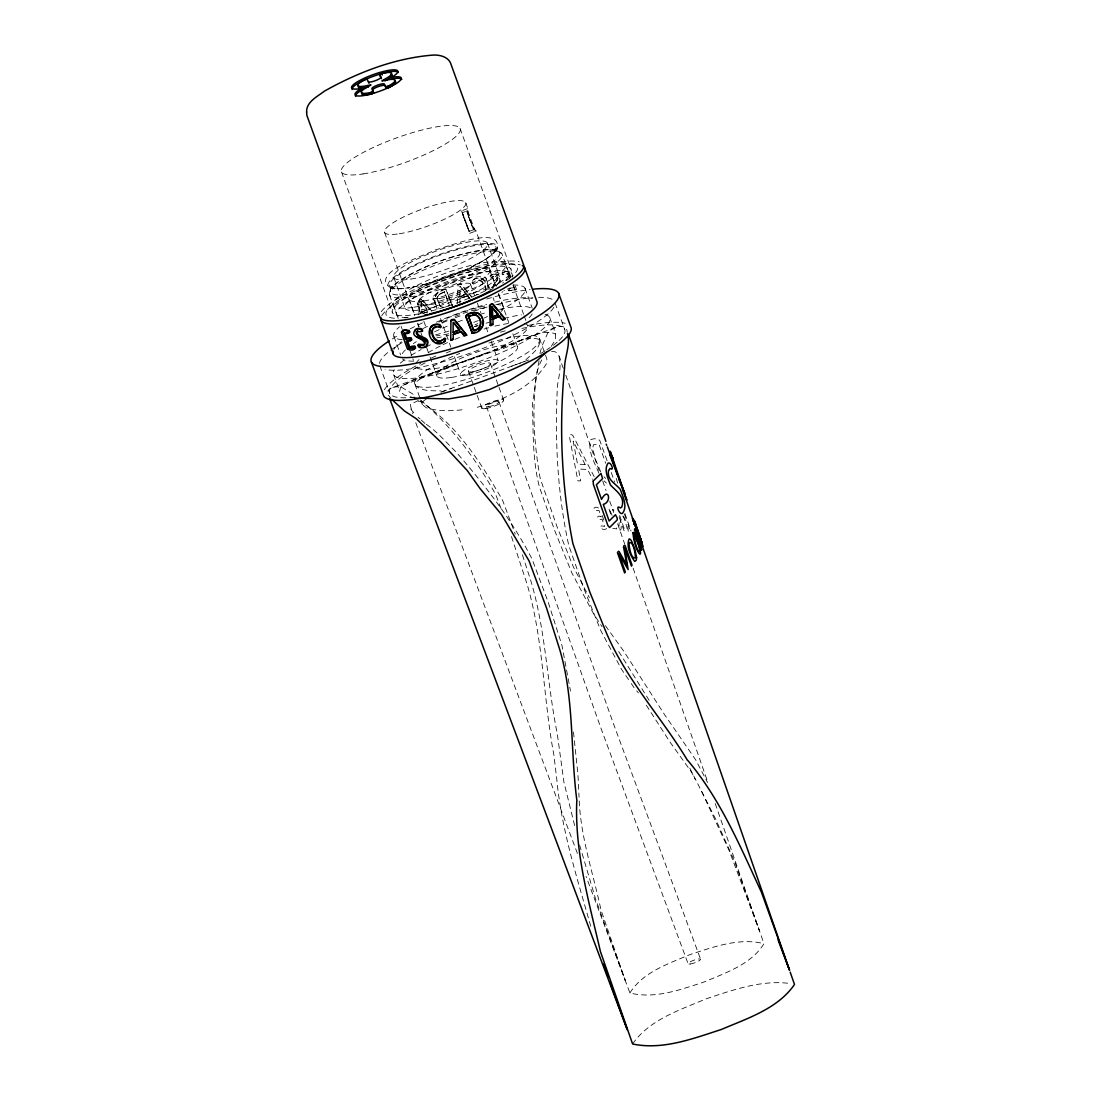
<?xml version="1.0" encoding="UTF-8"?>
<svg xmlns="http://www.w3.org/2000/svg" width="1101" height="1101" viewBox="0 0 1101 1101"><rect width="100%" height="100%" fill="white"/><g stroke="black" fill="none" stroke-linecap="round" stroke-linejoin="round"><path stroke-width="0.75" stroke-dasharray="5 3.75" d="M485.486 290.857C485.995 285.599 481.041 277.7 475.15 281.361M485.94 290.347C486.931 284.182 479.375 275.732 474.063 282.31L473.843 282.654C472.315 285.324 471.035 280.631 473.045 280.094L472.756 283.563M457.314 303.546L458.14 284.264L460.658 283.948L471.902 297.394M549.674 317.349L555.661 333.892L555.317 339.727L550.94 346.939M457.452 284.691L460.713 283.576L471.957 297.022M459.888 296.527L466.37 293.981L459.929 286.054L466.315 294.352L459.888 296.527L459.915 286.067M459.998 298.275L467.677 295.674L459.998 298.275L459.943 303.573M507.822 289.068L508.717 290.802L515.13 289.948L513.314 284.347M514.786 290.21L516.314 288.999L515.034 285.31M510.396 276.296C509.791 265.382 492.725 278.016 509.061 273.626L510.603 277.865M415.049 398.08L404.631 395.135L399.663 391.254L400.626 387.153L411.815 380.519L494.5 350.806C512.873 348.246 536.215 326.791 555.661 333.892M462.062 409.82C450.158 411.086 437.854 411.389 426.307 407.755L422.371 404.741L423.114 401.383L426.885 398.479M539.105 360.77C531.012 399.443 533.256 439.767 540.233 478.55L557.134 526.966L573.387 566.932L589.352 597.623M390.084 291.545L390.8 288.792M539.903 353.366L542.132 345.673L548.229 331.896C553.101 328.236 562.253 322.552 566.85 329.777L567.29 332.227M496.124 286.37L497.446 284.264M541.857 359.848C534.37 372.537 536.049 387.731 532.512 401.59C533.269 430.216 532.223 458.704 539.352 486.807L554.601 530.365L571.832 572.878L594.045 614.633L602.096 626.772M629.923 992.978C642.805 972.073 668.5 963.774 690.024 954.567C713.517 946.998 739.17 937.391 763.956 943.681C751.075 964.586 725.38 972.885 703.856 982.092C680.363 989.661 654.71 999.268 629.923 992.978L586.09 876.492M498.684 282.861C502.07 278.704 496.592 272.305 491.886 274.672M632.607 1043.982C649.26 1019.677 679.867 1010.03 705.865 998.924C733.142 989.923 762.181 979.326 791.22 983.675M391.392 288.269C366.592 273.227 429.335 253.904 435.349 249.831C442.203 249.087 504.217 222.856 496.868 249.487A58.188 12.001 -19.9 0 0 423.362 260.854A58.188 12.001 -19.9 0 0 407.948 287.911L409.09 287.691A56.523 11.657 -19.9 0 1 424.064 261.405A56.523 11.657 -19.9 0 1 495.478 250.367L494.748 251.826L495.175 248.523L496.29 251.592L493.179 249.583L494.666 250.23L488.101 249.652L488.816 249.652C455.8 253.354 423.004 264.956 395.644 283.907L396.222 283.439L392.204 287.911L392.919 286.453L392.493 289.756L391.378 286.687L394.488 288.696L393.002 288.049M503.997 290.554L504.478 290.458M491.129 275.112C489.739 278.195 492.987 277.658 494.514 275.745C503.363 277.287 492.395 283.218 492.904 287.485M496.014 281.801C499.359 279.599 495.698 274.493 492.505 276.791M495.753 285.847L498.492 283.315M478.976 294.38L476.595 294.517L477.394 294.545M497.666 283.907C505.07 280.081 496.551 269.497 490.991 275.154L491.817 274.562C487.798 275.773 491.252 280.838 493.331 276.2M495.78 282.186L493.977 284.457L494.019 287.911M472.59 280.59C478.784 273.268 489.147 281.292 488.679 289.343M606.637 528.576C602.192 532.044 595.861 523.856 604.655 526.484L602.027 519.08C597.898 521.736 595.035 513.85 601.242 516.864L598.944 510.382C590.205 512.144 594.375 503.377 599.962 509.268M420.912 378.317L416.109 382.033L415.394 385.474C422.192 391.763 432.679 390.511 441.143 390.951M439.285 294.517L444.57 291.806L449.662 305.844M490.619 278.264L491.624 277.7M525.934 359.766C531.37 354.274 540.343 348.508 539.93 339.672C523.539 333.699 506.143 348.838 490.262 351.536M473.499 279.778C479.596 275.167 487.234 281.347 487.963 287.925M501.863 292.315L502.937 291.696M512.116 277.273C514.511 265.685 492.904 275.333 509.061 273.626M473.953 265.823L474.724 265.396M484.11 260.111L485.169 259.519M502.125 272.828L503.391 272.112M502.813 274.7L503.955 274.066M508.758 272.346L509.901 271.699M505.607 280.411L506.873 279.695M508.552 290.76L515.929 289.563M515.13 289.948L516.273 289.315M421.27 312.244L427.683 309.642L420.857 301.908L421.27 312.244L427.683 309.642M422.743 313.785L428.908 311.308L426.197 312.574M444.57 291.806L438.927 294.284A5.698 5.505 -57.1 0 0 437.18 297.765L437.771 302.004L440.62 306.298M555.386 327.589L390.277 388.447L388.02 390.456L388.103 392.52L388.46 395.369L391.02 398.342M528.645 359.972L440.359 392.383M402.856 385.35L453.571 365.862M432.156 373.046L488.651 352.114M440.882 392.245L451.286 388.336M463.92 217.888L461.539 210.841L467.402 208.681M462.668 214.255L462.227 212.713L466.59 211.103L473.499 229.792L469.122 231.403L465.64 222.636M466.535 225.044L469.824 233.261L475.673 231.114M418.311 400.461L410.274 404.59L412.448 413.591M511.648 366.151L524.31 361.582M445.217 307.124L449.304 305.624L444.226 291.572M477.256 407.301C503.515 400.021 531.687 387.524 546.605 363.523L546.894 358.954L544.568 352.526M431.661 310.991L422.22 299.376L420.527 299.183L418.6 300.669L419.054 315.161M421.697 299.142L419.343 300.738L419.784 315.23M392.878 387.332L400.062 386.382L416.219 396.099M509.13 288.173L514.153 287.678L507.988 288.806M452.071 305.693L446.249 289.604C435.624 286.962 430.656 303.504 438.611 308.074M446.043 289.191C436.987 289.48 431.069 299.926 437.647 306.986M551.615 351.591C560.478 349.953 560.437 363.358 563.464 368.45M418.187 401.273L420.128 401.315C456.956 424.435 481.275 463.37 502.593 500.322L515.254 534.109M442.492 307.22L443.772 307.33M420.967 299.073L430.918 310.922M612.83 528.397L616.753 528.907L615.459 524.86M442.85 307.44L440.262 306.064M424.972 423.458L421.298 420.087M445.685 288.957L452.428 305.927M426.307 424.38C437.51 431.895 446.235 442.451 455.897 451.823C484.757 484.812 511.772 519.741 531.989 558.881L548.229 602.261L561.868 645.048L570.538 691.125M499.537 252.115L501.932 253.822L509.006 273.378M418.091 417.307L420.155 419.013M649.136 700.319L617.909 650.196M604.119 480.931L606.39 483.091M509.694 290.113L509.157 289.205M604.036 476.816L605.674 478.44M420.623 400.048C451.451 426.417 476.375 459.255 495.835 494.872L501.561 509.818M636.653 690.877L638.442 692.914M410.783 409.008L414.719 414.059M467.677 295.674L469.728 298.233M467.622 296.059L470.705 299.885M420.871 301.908L426.94 309.574M461.539 210.841L463.989 216.869M462.227 212.713L464.815 219.071M473.499 229.792L466.59 211.103M605.399 625.671L623.716 651.131L664.44 714.453L695.529 759.594L707.558 782.467M628.616 679.592L621.404 669.147L600.857 630.708L584.08 589.076L568.749 545.367C557.216 492.89 554.766 438.831 557.464 385.364C559.239 375.317 561.703 364.72 558.482 354.687M613.973 510.052L612.734 509.474L613.298 510.85M631.286 683.556L634.85 688.841M646.342 705.246L669.477 741.276L691.566 772.255L695.35 779.549M439.671 305.266L437.537 297.999A5.698 5.505 -57.1 0 1 439.285 294.517M598.875 473.1C594.691 462.792 587.108 450.749 590.92 439.464L594.54 438.68L599.673 440.166L607.367 461.374M594.168 476.664L573.181 436.065C572.795 434.496 568.956 433.808 569.313 435.927L577.901 480.889L580.667 480.834L578.507 469.04L587.59 469.453L592.599 479.334M689.79 768.14L715.292 818.346L734.257 860.721L759.525 931.019L729.013 850.261L700.91 789.775M600.747 471.889L595.82 460.301L593.164 450.378A14.643 4.776 66.7 0 1 593.728 444.598L599.054 444.336L605.674 463.273M469.728 219.581L470.361 221.301L470.044 220.393M622.794 516.163C626.937 521.516 629.277 544.142 627.721 523.443L630.281 530.792M415.765 422.756L578.273 855.711M464.65 218.466L466.796 224.274M511.497 536.586L527.021 583.984C543.591 639.736 543.137 698.227 553.913 755.093L556.803 779.522C561.551 830.003 577.323 878.639 591.017 927.235M464.567 219.828L465.627 222.76M555.152 303.202L564.565 329.213M525.012 288.283L532.21 308.17M539.476 338.434L543.99 350.916M460.067 128.432L511.015 269.167M505.497 264.268L510.74 278.759M513.066 285.2L523.567 314.184M524.145 315.794L525.893 320.625M507.919 274.273L509.969 279.929M487.468 243.156L498.533 273.764M465.709 202.625L467.925 208.75A12.125 1.266 71.4 0 0 468.847 213.924L474.476 229.503A12.125 1.266 71.4 0 0 475.907 230.77L495.78 285.654M498.698 293.733L503.377 306.642M489.752 270.048L495.533 285.985M498.409 293.953L508.8 322.634M512.832 333.796L517.442 346.54M486.05 278.347L490.138 289.618M493.055 297.669L494.211 300.89M470.457 284.086L474.49 295.233M477.38 303.202L480.834 312.767M486.036 327.107L488.335 333.479M491.225 341.448L498.147 360.564M490.344 363.44L498.436 385.79M499.014 387.387L503.639 400.145M498.959 401.865L613.491 723.797L700.594 959.191M486.477 406.462L601.008 728.38L688.111 963.788M468.503 371.464L473.705 385.832M474.283 387.428L476.595 393.814M477.173 395.41L481.798 408.182M433.01 297.848L437.056 309.009M440.51 318.561L450.901 347.242M454.355 356.807L460.7 374.34M417.417 303.587L420.912 313.248M423.83 321.299L426.748 329.35M409.283 299.637L415.049 315.574M417.94 323.543L419.096 326.736M426.582 347.448L429.473 355.417M430.051 357.013L436.973 376.129M384.593 232.449L414.719 315.67M417.609 323.666L418.779 326.873M421.091 333.273L422.247 336.479M393.855 277.576L404.934 308.17M393.552 305.431L398.218 318.313A69.831 14.396 -19.9 0 1 445.231 278.016A69.831 14.396 -19.9 0 1 511.731 276.585M401.122 326.364L402.292 329.584M409.875 350.517L413.37 360.178M389.603 295.123L396.677 314.68M341.516 172.031L392.451 312.767M414.939 384.235L422.371 404.741M393.965 336.479L400.613 354.825M393.676 374.712L399.663 391.254M379.886 365.917L389.85 393.456M466.604 223.902L467.787 227.054M464.746 220.2L462.723 214.626M602.151 515.419L604.325 521.571M619.67 515.419L625.051 531.067L623.923 530.489L620.29 520.14C623.194 531.37 618.335 534.604 619.12 522.672M619.106 516.754L620.18 519.823M612.087 515.282L608.839 508.277L610.821 514.649M611.275 472.563L614.633 482.155M624.886 513.438L631.038 531.012M624.501 514.236L626.937 521.213L624.9 519.466L623.386 515.722M565.831 375.221L599.88 472.824M602.687 480.889L606.059 490.578M609.761 501.175L613.697 512.474M617.62 523.759L624.694 544.018M633.144 568.212L707.915 782.55M467.43 226.214L469.824 233.261M715.21 803.537L763.956 943.681M468.145 228.237L469.122 231.403M522.397 554.794L530.737 580.502C545.848 630.405 546.908 682.771 557.244 733.651L563.918 782.109L575.107 827.457M579.608 845.059L595.669 899.297L625.217 980.399L600.926 909.756C593.15 872.997 580.365 836.622 579.154 798.858M616.202 478.343L617.73 483.243M573.497 732.027L577.97 774.925L579.057 797.234M421.6 301.977L422.013 312.299M392.273 338.929A99.751 20.575 -19.9 0 1 399.181 334.787M410.178 328.855A99.751 20.575 -19.9 0 1 423.775 322.29M486.683 298.977A99.751 20.575 -19.9 0 1 530.145 289.494M406.998 317.46A59.853 12.345 -19.9 0 1 447.267 282.916A59.853 12.345 -19.9 0 1 504.272 281.691M495.478 250.367A56.523 11.657 -19.9 0 1 409.09 287.691M496.868 249.487A58.188 12.001 -19.9 0 1 407.948 287.911M521.86 328.415A93.103 19.199 -19.9 0 1 558.689 340.828M557.202 342.15A93.103 19.199 -19.9 0 1 546.688 349.829M545.119 350.834A93.103 19.199 -19.9 0 1 540.013 353.903M414.788 397.172A93.103 19.199 -19.9 0 1 407.246 397.75M405.884 397.791A93.103 19.199 -19.9 0 1 426.018 362.435M446.222 352.967A93.103 19.199 -19.9 0 1 450.846 350.999M553.872 307.234A93.103 19.199 -19.9 0 1 475.907 351.068A93.103 19.199 -19.9 0 1 385.102 369.303M379.501 363.385A93.103 19.199 -19.9 0 1 389.479 351.15M390.69 350.214A93.103 19.199 -19.9 0 1 403.104 341.998M442.451 322.813A93.103 19.199 -19.9 0 1 448.85 320.226M455.332 317.735A93.103 19.199 -19.9 0 1 463.122 314.872M473.884 311.198A93.103 19.199 -19.9 0 1 487.881 306.89M497.349 304.289A93.103 19.199 -19.9 0 1 532.829 297.655M538.568 297.339A93.103 19.199 -19.9 0 1 554.601 301.674M393.869 349.499A76.478 15.772 -19.9 0 1 401.397 341.75M422.977 328.58A76.478 15.772 -19.9 0 1 428.729 325.745M436.409 322.194A76.478 15.772 -19.9 0 1 486.725 304.248M494.734 302.197A76.478 15.772 -19.9 0 1 532.499 298.522M532.21 313.881A69.831 14.396 -19.9 0 1 527.241 319.414M413.756 361.142A69.831 14.396 -19.9 0 1 402.539 358.926M402.264 353.71A69.831 14.396 -19.9 0 1 405.911 349.375M413.343 343.608A69.831 14.396 -19.9 0 1 416.316 341.668M434.647 331.773A69.831 14.396 -19.9 0 1 448.437 325.648M457.644 322.001A69.831 14.396 -19.9 0 1 463.838 319.717M479.596 314.542A69.831 14.396 -19.9 0 1 487.963 312.161M499.482 309.367A69.831 14.396 -19.9 0 1 532.76 309.711M381.689 315.836A76.478 15.772 -19.9 0 1 445.726 279.833A76.478 15.772 -19.9 0 1 520.319 264.859M384.387 389.782A99.751 20.575 -19.9 0 1 420.72 363.358M431.248 358.142A99.751 20.575 -19.9 0 1 437.551 355.224M500.473 332.172A99.751 20.575 -19.9 0 1 508.359 330.011M527.627 325.538A99.751 20.575 -19.9 0 1 565.212 323.295M512.983 285.035A69.831 14.396 -19.9 0 1 500.914 309.973M487.482 316.551A69.831 14.396 -19.9 0 1 484.316 317.969M478.288 320.542A69.831 14.396 -19.9 0 1 473.719 322.387M448.809 331.126A69.831 14.396 -19.9 0 1 432.363 335.654M402.278 339.659A69.831 14.396 -19.9 0 1 399.498 326.763M418.063 314.79A69.831 14.396 -19.9 0 1 493.399 287.609M545.009 314.336A83.126 17.148 -19.9 0 1 479.417 361.458A83.126 17.148 -19.9 0 1 394.323 369.743M400.255 363.165A83.126 17.148 -19.9 0 1 405.072 359.408M411.045 355.417A83.126 17.148 -19.9 0 1 421.119 349.567M425.963 347.021A83.126 17.148 -19.9 0 1 431.675 344.186M474.971 326.736A83.126 17.148 -19.9 0 1 478.137 325.69M486.05 323.212A83.126 17.148 -19.9 0 1 489.394 322.221M503.969 318.34A83.126 17.148 -19.9 0 1 521.351 314.845M524.296 323.295A59.647 12.304 -19.9 0 1 484.481 354.316A59.647 12.304 -19.9 0 1 415.696 366.619M416.164 363.055A59.647 12.304 -19.9 0 1 419.013 359.6M428.165 352.76A59.647 12.304 -19.9 0 1 441.57 345.384M442.974 344.709A59.647 12.304 -19.9 0 1 448.809 341.998M454.892 339.369A59.647 12.304 -19.9 0 1 464.498 335.571M483.986 329.061A59.647 12.304 -19.9 0 1 488.748 327.726M494.844 326.157A59.647 12.304 -19.9 0 1 510.974 323.157M488.954 343.03A66.363 13.68 -19.9 0 1 530.379 350.655A66.363 13.68 -19.9 0 1 427.353 387.291A66.363 13.68 -19.9 0 1 459.764 353.407M495.918 304.633A43.228 8.918 -19.9 0 1 501.272 311.432M477.201 325.442A43.228 8.918 -19.9 0 1 474.325 326.667M448.836 335.255A43.228 8.918 -19.9 0 1 446.015 335.956M441.308 337.002A43.228 8.918 -19.9 0 1 436.973 337.773M439.038 322.07A43.228 8.918 -19.9 0 1 458.787 313.537L469.425 309.959A43.228 8.918 -19.9 0 1 487.248 305.569M475.907 230.77A12.125 1.83 68.3 0 1 472.907 226.366L469.122 218.163L467.264 210.786A12.125 1.83 68.3 0 1 467.925 208.75M477.738 323.625A36.581 7.542 -19.9 0 1 474.985 324.85M448.602 333.741A36.581 7.542 -19.9 0 1 436.161 335.819M442.698 321.987A36.581 7.542 -19.9 0 1 449.249 318.877M454.947 316.482A36.581 7.542 -19.9 0 1 468.407 311.734M471.338 310.867A36.581 7.542 -19.9 0 1 487.963 307.413M510.685 277.452A69.831 14.396 -19.9 0 1 502.662 283.095M493.165 288.558A69.831 14.396 -19.9 0 1 490.124 290.141M408.141 317.432A69.831 14.396 -19.9 0 1 404.576 317.872M485.059 290.925A63.184 13.033 -19.9 0 1 392.41 312.67A63.184 13.033 -19.9 0 1 475.618 270.075A63.184 13.033 -19.9 0 1 488.032 289.412M381.276 311.679A76.478 15.772 -19.9 0 1 446.483 276.09A76.478 15.772 -19.9 0 1 519.204 261.804M585.126 464.498L577.53 464.14L573.181 441.102L585.126 464.498M409.999 296.926A59.853 12.345 -19.9 0 0 501.45 257.4A59.853 12.345 -19.9 0 0 425.853 269.098A59.853 12.345 -19.9 0 0 409.999 296.926M421.931 309.684A49.875 10.281 -19.9 0 0 498.147 276.736A49.875 10.281 -19.9 0 0 435.129 286.48A49.875 10.281 -19.9 0 0 421.931 309.684M410.164 294.022A58.188 12.001 -19.9 0 0 499.083 255.597A58.188 12.001 -19.9 0 0 425.578 266.965A58.188 12.001 -19.9 0 0 410.164 294.022M410.852 279.076A49.875 10.281 -19.9 0 0 487.069 246.142A49.875 10.281 -19.9 0 0 424.064 255.886A49.875 10.281 -19.9 0 0 410.852 279.076M413.866 307.22A59.647 12.304 -19.9 0 0 505.029 267.832A59.647 12.304 -19.9 0 0 429.665 279.489A59.647 12.304 -19.9 0 0 413.866 307.22M423.899 300.931A42.884 8.849 -19.9 0 0 489.422 272.608A42.884 8.849 -19.9 0 0 435.253 280.989A42.884 8.849 -19.9 0 0 423.899 300.931M451.575 377.423A42.884 8.849 -19.9 0 0 517.112 349.1A42.884 8.849 -19.9 0 0 462.943 357.481A42.884 8.849 -19.9 0 0 451.575 377.423M399.319 233.756A43.228 8.918 -19.9 0 0 465.379 205.213A43.228 8.918 -19.9 0 0 410.769 213.649A43.228 8.918 -19.9 0 0 399.319 233.756M467.498 374.932A19.956 4.115 -19.9 0 0 497.982 361.761A19.956 4.115 -19.9 0 0 472.783 365.656A19.956 4.115 -19.9 0 0 467.498 374.932M472.467 371.821A11.643 2.395 -19.9 0 0 490.248 364.128A11.643 2.395 -19.9 0 0 475.549 366.399A11.643 2.395 -19.9 0 0 472.467 371.821M429.872 304.688A36.581 7.542 -19.9 0 0 485.775 280.535A36.581 7.542 -19.9 0 0 439.56 287.678A36.581 7.542 -19.9 0 0 429.872 304.688M439.808 298.454A19.956 4.115 -19.9 0 0 470.292 285.269A19.956 4.115 -19.9 0 0 445.093 289.178A19.956 4.115 -19.9 0 0 439.808 298.454M485.761 408.526A11.643 2.395 -19.9 0 0 503.542 400.847A11.643 2.395 -19.9 0 0 488.844 403.117A11.643 2.395 -19.9 0 0 485.761 408.526M488.734 406.654A6.647 1.376 -19.9 0 0 498.904 402.264A6.647 1.376 -19.9 0 0 490.495 403.572A6.647 1.376 -19.9 0 0 488.734 406.654M690.382 963.981A6.647 1.376 -19.9 0 0 700.539 959.59A6.647 1.376 -19.9 0 0 692.144 960.898A6.647 1.376 -19.9 0 0 690.382 963.981M363.027 173.93A63.184 13.033 -19.9 0 0 459.571 132.203A63.184 13.033 -19.9 0 0 379.762 144.548A63.184 13.033 -19.9 0 0 363.027 173.93"/><path stroke-width="1.5" d="M450.749 339.645L450.928 320.419L454.162 319.703L466.714 335.158L464.305 335.888L460.975 331.484L453.24 334.456L460.934 331.869M466.714 335.158L454.204 319.331L451.63 319.634L450.887 320.804M483.022 324.781L482.94 320.818M492.395 324.231L490.206 325.29L489.532 305.431L490.743 304.275L493.165 304.151L504.698 318.354C505.056 321.877 499.345 318.822 499.689 316.152L492.161 319.262M451.011 340.429L453.351 338.929M459.64 329.791L453.172 332.337L459.64 329.791L454.245 323.199M403.516 333.452C415.338 334.855 403.627 326.529 401.466 332.598L407.287 348.687C414.76 354.082 420.486 342.108 408.595 347.503L406.255 341.049C414.32 342.59 412.641 334.608 405.553 339.108L403.516 333.452L404.659 332.805L406.696 338.461M406.297 332.64C415.586 332.984 403.145 326.543 402.608 331.951M422.096 330.906C424.491 328.112 415.118 326.832 414.816 331.098M414.458 348.934L413.618 347.008L408.595 347.503M433.257 328.112L437.18 326.804L440.441 327.534C442.877 322.359 431.482 323.666 430.505 327.616M430.216 328.497L429.954 333.906M478.109 313.276C474.476 311.514 467.196 312.849 465.64 316.304L472.37 333.273C482.596 333.121 487.55 320.171 479.169 313.909M476.527 312.753C473.32 312.698 466.962 313.234 465.984 316.537L472.37 333.273M410.632 340.567L409.806 338.695L405.553 339.108M425.316 341.448L424.518 344.613L418.765 344.365C415.16 348.921 427.505 349.072 427.67 344.09C430.078 335.709 416.618 338.255 417.086 331.539L417.692 330.837M445.299 340.512L444.666 338.31L443.331 339.576M433.037 328.456C430.312 333.975 435.996 344.131 442.657 340.03M430.959 327.107C424.793 334.91 436.01 349.691 444.446 341.448M482.486 326.488L478.618 330.493M453.158 339.397L453.295 334.071M444.887 341.09C447.846 334.484 441.102 342.273 438.06 341.461C432.142 340.003 428.895 329.02 435.679 326.543M503.955 319.345L503.955 318.285M443.992 341.957L445.341 340.594M546.275 352.292L526.498 370.253L509.185 380.726L489.573 389.52L468.806 395.562L448.506 398.934L415.049 398.08M423.995 347.145L425.977 346.375C431.509 337.512 416.054 338.668 416.261 332.13L416.866 331.429C425.729 333.121 420.967 326.694 415.504 329.694C408.292 338.021 425.688 337.622 424.449 344.42L422.523 345.673L417.788 345.04M421.766 331.607L422.715 330.919M441.047 326.914L439.161 326.543M440.441 327.534C441.088 323.281 433.491 324.341 431.551 326.46M415.6 348.288L408.65 348.494M355.623 96.393A24.607 5.078 -19.9 0 1 360.77 90.681L362.146 89.91L361.596 88.383L360.22 89.153A24.607 5.078 -19.9 0 0 363.454 95.608A24.607 5.078 -19.9 0 0 396.112 83.607A24.607 5.078 -19.9 0 0 392.864 77.153L391.254 77.469L391.805 78.997L393.415 78.68A24.607 5.078 -19.9 0 1 401.796 79.423M391.254 77.469L392.63 76.698A24.607 5.078 -19.9 0 0 389.396 70.244A24.607 5.078 -19.9 0 0 356.738 82.245A24.607 5.078 -19.9 0 0 359.986 88.699L361.596 88.383M391.805 78.997L393.195 78.226M401.383 331.814L402.526 331.167M407.893 331.016L409.035 330.369M408.581 332.901L409.723 332.254M409.971 338.736L411.113 338.103M407.755 349.416L408.898 348.783M413.77 347.049L414.912 346.416M372.468 90.199A6.647 1.376 -19.9 0 1 378.097 86.676A6.647 1.376 -19.9 0 1 384.951 85.617L386.245 88.176L388.584 87.695L388.034 86.167A17.96 3.702 -19.9 0 0 385.13 80.401L381.896 80.91L384.566 79.258A17.96 3.702 -19.9 0 0 381.662 73.492L379.639 74.607L380.932 77.18A6.647 1.376 -19.9 0 1 375.303 80.703A6.647 1.376 -19.9 0 1 368.45 81.763M388.034 86.167L385.694 86.649L384.4 84.089A6.647 1.376 -19.9 0 0 377.547 85.149A6.647 1.376 -19.9 0 0 371.918 88.672L373.762 92.773L371.739 93.888L371.188 92.36L373.211 91.245M418.765 344.365L420.087 346.87M411.774 339.92L408.815 340.264M498.423 314.501L492.009 317.102L491.569 306.794L498.423 314.501L492.753 317.171L492.312 306.849M499.689 316.152L492.904 319.331L493.124 324.547L490.399 325.538M468.393 316.372L474.421 314.927A5.698 5.505 -57.1 0 1 477.93 316.317C483.256 320.859 480.958 330.644 473.471 330.41L468.393 316.372L470.829 315.395M473.471 330.41C480.903 329.722 482.665 320.666 477.573 316.083A5.698 5.505 -57.1 0 0 474.063 314.693L472.577 314.845M475.247 332.007L472.012 333.039M452.814 339.617L451.066 340.058M465.737 335.296L464.347 335.516L460.975 331.484M502.717 319.937L498.946 316.083M360.536 90.227L362.146 89.91M441.35 343.003L436.478 342.906M504.244 318.726L504.974 318.795M504.244 319.056L504.987 319.125M490.206 325.29L491.129 325.607M420.431 338.447L421.986 338.874M417.348 337.126L418.848 337.911M477.751 313.042L480.765 315.368M423.39 339.397L424.546 340.195M432.514 339.782L433.711 341.159M459.599 330.176L453.117 322.263L453.172 332.337M497.666 310.537L492.188 303.904L490.495 304.922L490.936 325.359M500.804 314.418L502.909 316.992M491.583 306.78L497.68 314.446M637.314 531.232L635.759 528.384M391.997 399.649L404.549 411.031L416.329 418.793L440.868 442.107L467.196 470.471L480.008 488.486L501.519 514.607L529.017 560.794L546.578 608.124L559.377 648.42C574.516 698.075 570.125 750.07 576.938 800.95L576.759 801.308C574.736 852.532 589.049 902.063 600.417 951.498L632.607 1043.982C662.568 1050.34 692.997 1038.615 721.238 1029.518C747.235 1018.411 777.843 1008.764 794.495 984.459L790.201 972.169M636.061 528.26L636.915 529.388L633.433 521.172M380.189 76.134L381.483 78.708M369 83.291L367.156 79.189L364.816 79.685A17.96 3.702 -19.9 0 0 367.72 85.451L370.954 84.928L368.285 86.594A17.96 3.702 -19.9 0 0 371.188 92.36M606.183 444.13L606.706 445.341M481.454 316.689L482.293 318.561M635.938 525.865L641.47 543.027L634.699 528.797L634.52 529.746L641.69 550.142L635.676 531.948L642.75 546.798L642.791 545.532L633.887 519.92L632.428 518.131L633.02 521.021M607.298 446.923L624.735 493.358L619.12 479.554M609.665 454.452L617.179 474.366M778.063 939.937L789.582 970.38L761.465 892.292C740.299 846.573 720.522 799.409 687.822 760.474L687.464 760.309C661.123 716.586 625.574 678.945 605.743 631.368L589.875 592.2L572.905 543.605C561.441 485.913 558.84 426.445 564.565 367.982C564.648 356.518 570.717 344.985 567.51 333.452M626.703 1028.265L389.575 398.424M636.846 527.985L642.117 543.068L640.754 539.586M634.905 525.617L633.598 521.819M603.376 964.036L608.055 976.904M609.803 981.734L627.364 1030.027M558.62 293.265L570.813 326.914A99.751 20.575 -19.9 0 1 486.504 379.845A99.751 20.575 -19.9 0 1 383.602 395.754L371.422 362.091M568.515 334.36L605.88 441.35M524.599 267.639L536.793 301.289A76.478 15.772 -19.9 0 1 465.861 344.118A76.478 15.772 -19.9 0 1 393.126 351.191M381.662 73.492L382.226 75.019M468.751 316.593L473.829 330.644M407.398 340.402L409.737 346.856M381.084 320.419L393.263 354.068M633.708 523.113L634.245 524.599M624.735 547.926L631.506 566.148L632.015 565.006L625.285 546.013C624.556 543.633 622.767 547.142 623.758 548.188L626.923 565.226L619.189 551.697L618.501 551.257L617.441 552.592L624.611 572.947L625.299 571.749L618.913 553.762L628.12 569.561L624.721 547.94M637.699 531.645L641.264 540.619L634.685 521.09L636.763 528.081M638.965 536.641L788.963 968.591M622.423 488.995L638.608 535.636M450.804 339.273L450.804 340.181M533.627 289.109A99.751 20.575 -19.9 0 1 533.435 319.07A99.751 20.575 -19.9 0 1 404.769 365.202A99.751 20.575 -19.9 0 1 389.272 340.856M522.273 265.575A76.478 15.772 -19.9 0 1 459.97 308.211A76.478 15.772 -19.9 0 1 380.932 317.542M490.083 291.022A59.853 12.345 -19.9 0 1 429.596 313.964M427.931 314.363A59.853 12.345 -19.9 0 1 424.669 315.079M352.155 89.484A24.607 5.078 -19.9 0 1 372.95 76.437A24.607 5.078 -19.9 0 1 398.328 72.515M391.089 74.152A17.96 3.702 -19.9 0 1 385.116 80.786M368.271 86.979A17.96 3.702 -19.9 0 1 358.541 86.126M394.557 81.061A17.96 3.702 -19.9 0 1 388.584 87.695M371.739 93.888A17.96 3.702 -19.9 0 1 362.009 93.034M608.536 470.609C606.734 480.146 615.734 483.463 620.276 489.408C622.905 496.565 627.818 506.639 622.45 513.438L621.349 513.561C618.569 513.025 615.5 504.217 620.51 507.946L621.748 507.134C625.602 496.799 616.065 491.06 610.436 484.949C608 478.44 603.582 469.535 608.096 463.149L608.991 462.97C611.578 463.177 614.454 471.613 610.078 468.42L608.536 470.609M636.584 557.505L636.337 560.092L634.809 561.496C630.378 555.757 626.097 546.11 629.056 539.063L629.634 539.008A7.831 2.161 74.1 0 1 631.685 541.334L634.947 549.605L636.584 557.505M306.615 112.068L306.876 115.426L379.969 317.349A76.478 15.772 -19.9 0 0 458.856 305.156A76.478 15.772 -19.9 0 0 523.498 264.584L450.405 62.661C447.295 56.44 439.093 54.665 432.762 55.105C394.502 58.174 357.577 72.515 324.313 91.204C317.57 96.558 306.174 101.76 306.615 112.068M629.029 542.614C629.029 547.073 631.079 559.514 635.415 557.849C635.428 553.39 633.378 541.018 629.029 542.614M633.777 535.155C638.167 561.125 644.415 552.647 633.777 535.155M612.142 456.777L626.854 500.253L617.551 475.26L610.188 451.259L613.202 458.966L612.142 456.777M632.979 532.774C634.465 553.225 647.718 567.4 635.139 534.852A7.831 1.225 72.6 0 0 633.57 532.389L632.979 532.774M593.219 480.986L593.329 484.289L607.958 525.741L609.637 527.475L617.262 519.865L617.179 518.034L615.459 514.717L609.156 521.021L603.279 504.382C612.087 502.331 608.66 486.009 601.518 499.386L596.357 484.798L602.577 478.591L600.995 473.416L593.219 480.986"/></g></svg>
